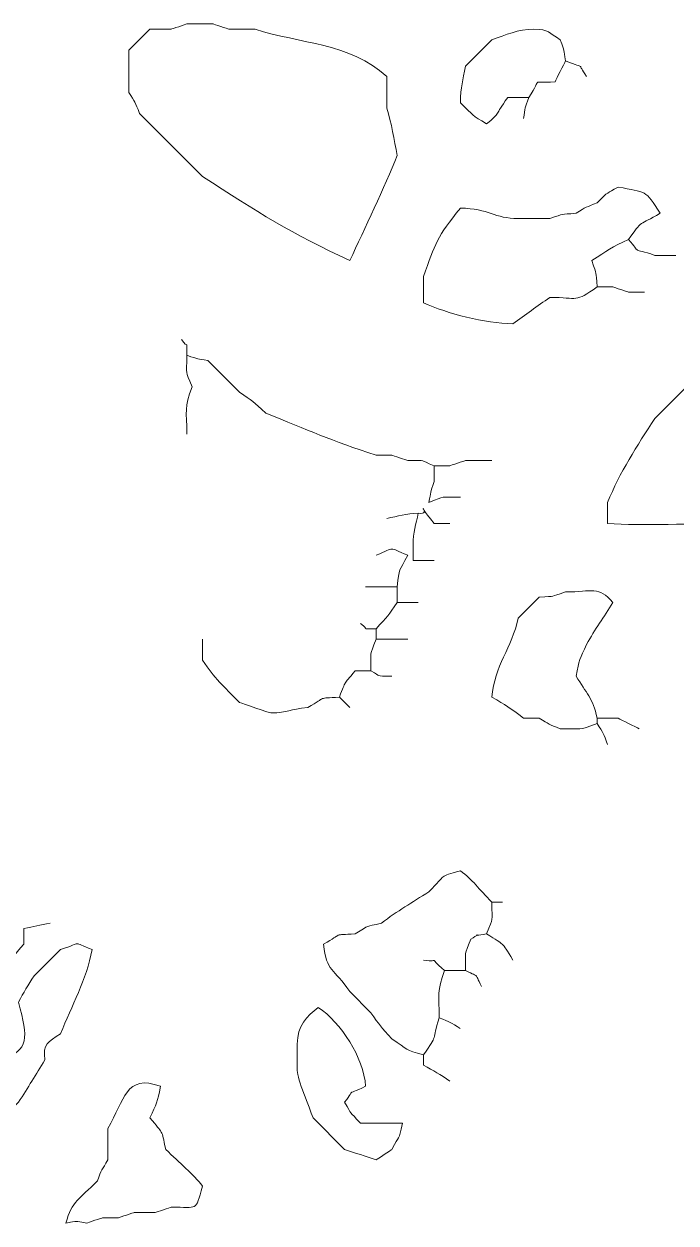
# Model space of a CAD drawing. Header units: millimetres. Extents: x -1760 to -1105, y 422 to 906.
# Drawn here: x -1249.18 to -1231.82, y 517.93 to 549.86 of the extents above; entities that cross this region are included whole.
import ezdxf

# ---------------------------------------------------------------- set-up
doc = ezdxf.new("R2010")
doc.units = ezdxf.units.MM
doc.header["$MEASUREMENT"] = 0
doc.layers.add('layer 1', color=7, linetype='Continuous')

msp = doc.modelspace()

# ---------------------------------------------------------------- linework, layer by layer
at = {"layer": 'layer 1', "color": 225, "lineweight": 0}
for points, knots in [([(-1240.5033, 543.5556), (-1242.0412, 544.2709), (-1242.9811, 544.8528), (-1244.4235, 545.7957), (-1244.4235, 545.7957), (-1244.4235, 545.7957), (-1246.1036, 547.476), (-1246.1036, 547.476), (-1246.1036, 547.476), (-1246.2127, 547.7794), (-1246.2274, 547.7711), (-1246.3835, 548.0359), (-1246.3835, 548.0359), (-1246.3835, 548.0359), (-1246.3835, 549.1561), (-1246.3835, 549.1561), (-1246.3835, 549.1561), (-1246.3835, 549.1561), (-1245.8235, 549.716), (-1245.8235, 549.716), (-1245.8235, 549.716), (-1245.8235, 549.716), (-1245.2636, 549.7158), (-1245.2636, 549.7158), (-1245.2636, 549.7158), (-1245.2553, 549.7191), (-1244.8669, 549.8475), (-1244.8436, 549.856), (-1244.8436, 549.856), (-1244.8436, 549.856), (-1244.1435, 549.8558), (-1244.1435, 549.8558), (-1244.1435, 549.8558), (-1244.1353, 549.8525), (-1243.747, 549.7244), (-1243.7236, 549.716), (-1243.7236, 549.716), (-1243.7236, 549.716), (-1243.0237, 549.7158), (-1243.0237, 549.7158), (-1243.0237, 549.7158), (-1241.8348, 549.3305), (-1240.4983, 549.3556), (-1239.5234, 548.4558), (-1239.5234, 548.4558), (-1239.5234, 548.4558), (-1239.5236, 547.6159), (-1239.5236, 547.6159), (-1239.5236, 547.6159), (-1239.3939, 547.2164), (-1239.3236, 546.7789), (-1239.2435, 546.3556), (-1239.2435, 546.3556), (-1239.5837, 545.5073), (-1240.1094, 544.4037), (-1240.5036, 543.5554), (-1240.5036, 543.5554), (-1240.5036, 543.5554), (-1240.5033, 543.5556), (-1240.5033, 543.5556)], [0, 0, 0, 0, 0.0625, 0.0625, 0.0625, 0.0625, 0.125, 0.125, 0.125, 0.125, 0.1875, 0.1875, 0.1875, 0.1875, 0.25, 0.25, 0.25, 0.25, 0.3125, 0.3125, 0.3125, 0.3125, 0.375, 0.375, 0.375, 0.375, 0.4375, 0.4375, 0.4375, 0.4375, 0.5, 0.5, 0.5, 0.5, 0.5625, 0.5625, 0.5625, 0.5625, 0.625, 0.625, 0.625, 0.625, 0.6875, 0.6875, 0.6875, 0.6875, 0.75, 0.75, 0.75, 0.75, 0.8125, 0.8125, 0.8125, 0.8125, 0.875, 0.875, 0.875, 0.875, 1, 1, 1, 1]), ([(-1235.883, 547.3358), (-1235.838, 547.6242), (-1235.8424, 547.6219), (-1235.7429, 547.8958), (-1235.7429, 547.8958), (-1235.7429, 547.8958), (-1236.3029, 547.8956), (-1236.3029, 547.8956), (-1236.3029, 547.8956), (-1236.6748, 547.389), (-1236.4696, 547.5235), (-1236.863, 547.1957), (-1236.863, 547.1957), (-1237.2604, 547.4353), (-1237.2025, 547.403), (-1237.5629, 547.7556), (-1237.5629, 547.7556), (-1237.553, 548.1921), (-1237.4974, 548.3414), (-1237.423, 548.7358), (-1237.423, 548.7358), (-1237.423, 548.7358), (-1236.7229, 549.4359), (-1236.7229, 549.4359), (-1236.7229, 549.4359), (-1236.3488, 549.5653), (-1236.0345, 549.7156), (-1235.6028, 549.7158), (-1235.6028, 549.7158), (-1235.1954, 549.7158), (-1235.2222, 549.6202), (-1234.9028, 549.4357), (-1234.9028, 549.4357), (-1234.7791, 549.0917), (-1234.8248, 549.1958), (-1234.7629, 548.8756), (-1234.7629, 548.8756), (-1234.1499, 548.6243), (-1234.5062, 548.8624), (-1234.203, 548.4558)], [0, 0, 0, 0, 0.0909091, 0.0909091, 0.0909091, 0.0909091, 0.1818182, 0.1818182, 0.1818182, 0.1818182, 0.2727273, 0.2727273, 0.2727273, 0.2727273, 0.3636364, 0.3636364, 0.3636364, 0.3636364, 0.4545455, 0.4545455, 0.4545455, 0.4545455, 0.5454545, 0.5454545, 0.5454545, 0.5454545, 0.6363636, 0.6363636, 0.6363636, 0.6363636, 0.7272727, 0.7272727, 0.7272727, 0.7272727, 0.8181818, 0.8181818, 0.8181818, 0.8181818, 1, 1, 1, 1]), ([(-1235.7424, 547.8963), (-1235.3374, 548.4932), (-1235.7374, 548.2477), (-1235.0425, 548.3161), (-1235.0425, 548.3161), (-1235.0056, 548.4019), (-1234.8052, 548.7864), (-1234.7625, 548.876)], [0, 0, 0, 0, 0.3333333, 0.3333333, 0.3333333, 0.3333333, 1, 1, 1, 1]), ([(-1232.6633, 542.7155), (-1232.6633, 542.7155), (-1233.0833, 542.7155), (-1233.0833, 542.7155), (-1233.0833, 542.7155), (-1233.0916, 542.7188), (-1233.4797, 542.8471), (-1233.5031, 542.8557), (-1233.5031, 542.8557), (-1233.5031, 542.8557), (-1233.9231, 542.8555), (-1233.9231, 542.8555), (-1233.9231, 542.8555), (-1234.523, 542.4283), (-1234.4046, 542.5754), (-1235.1832, 542.5756), (-1235.1832, 542.5756), (-1235.5198, 542.3482), (-1235.8267, 542.1031), (-1236.1632, 541.8757), (-1236.1632, 541.8757), (-1236.9212, 541.8923), (-1237.8996, 542.1362), (-1238.5434, 542.4357), (-1238.5434, 542.4357), (-1238.5434, 542.4357), (-1238.5434, 543.1356), (-1238.5434, 543.1356), (-1238.5434, 543.1356), (-1238.2481, 543.9888), (-1238.1681, 544.2102), (-1237.5632, 544.9558), (-1237.5632, 544.9558), (-1236.7965, 544.9388), (-1236.6584, 544.6755), (-1236.0234, 544.6757), (-1236.0234, 544.6757), (-1236.0234, 544.6757), (-1235.6034, 544.6755), (-1235.6034, 544.6755), (-1235.6034, 544.6755), (-1235.6034, 544.6755), (-1235.1832, 544.6755), (-1235.1832, 544.6755), (-1235.1832, 544.6755), (-1234.7722, 544.8117), (-1234.9255, 544.7817), (-1234.4831, 544.8157), (-1234.4831, 544.8157), (-1234.2124, 544.9889), (-1234.2126, 544.9771), (-1233.9233, 545.0955), (-1233.9233, 545.0955), (-1233.595, 545.4239), (-1233.6869, 545.3202), (-1233.3633, 545.5156), (-1233.3633, 545.5156), (-1232.6249, 545.3759), (-1232.6374, 545.4456), (-1232.2434, 544.8157), (-1232.2434, 544.8157), (-1232.8071, 544.4779), (-1232.7254, 544.6557), (-1233.0833, 544.1156), (-1233.0833, 544.1156), (-1232.7464, 543.7114), (-1233.0292, 543.9191), (-1232.3832, 543.6958), (-1232.3832, 543.6958), (-1232.3832, 543.6958), (-1231.8234, 543.6957), (-1231.8234, 543.6957)], [0, 0, 0, 0, 0.0526316, 0.0526316, 0.0526316, 0.0526316, 0.1052632, 0.1052632, 0.1052632, 0.1052632, 0.1578947, 0.1578947, 0.1578947, 0.1578947, 0.2105263, 0.2105263, 0.2105263, 0.2105263, 0.2631579, 0.2631579, 0.2631579, 0.2631579, 0.3157895, 0.3157895, 0.3157895, 0.3157895, 0.3684211, 0.3684211, 0.3684211, 0.3684211, 0.4210526, 0.4210526, 0.4210526, 0.4210526, 0.4736842, 0.4736842, 0.4736842, 0.4736842, 0.5263158, 0.5263158, 0.5263158, 0.5263158, 0.5789474, 0.5789474, 0.5789474, 0.5789474, 0.6315789, 0.6315789, 0.6315789, 0.6315789, 0.6842105, 0.6842105, 0.6842105, 0.6842105, 0.7368421, 0.7368421, 0.7368421, 0.7368421, 0.7894737, 0.7894737, 0.7894737, 0.7894737, 0.8421053, 0.8421053, 0.8421053, 0.8421053, 0.8947368, 0.8947368, 0.8947368, 0.8947368, 1, 1, 1, 1]), ([(-1233.9235, 542.8561), (-1233.9596, 543.317), (-1233.9201, 543.1254), (-1234.0633, 543.556), (-1234.0633, 543.556), (-1233.6506, 543.826), (-1233.5388, 543.9236), (-1233.0835, 544.116)], [0, 0, 0, 0, 0.3333333, 0.3333333, 0.3333333, 0.3333333, 1, 1, 1, 1]), ([(-1229.0225, 543.8354), (-1229.0225, 543.8354), (-1229.0225, 542.9954), (-1229.0225, 542.9954), (-1229.0225, 542.9954), (-1229.0225, 542.9954), (-1229.5826, 542.4357), (-1229.5826, 542.4357), (-1229.5826, 542.4357), (-1229.5909, 542.4191), (-1229.8473, 542.0394), (-1229.8625, 542.0157), (-1229.8625, 542.0157), (-1229.8625, 542.0157), (-1230.9827, 540.8955), (-1230.9827, 540.8955), (-1230.9827, 540.8955), (-1230.9926, 540.8789), (-1231.2475, 540.4992), (-1231.2627, 540.4755), (-1231.2627, 540.4755), (-1231.2627, 540.4755), (-1232.3827, 539.3555), (-1232.3827, 539.3555), (-1232.3827, 539.3555), (-1232.8644, 538.6189), (-1233.3209, 537.9183), (-1233.6427, 537.1152), (-1233.6427, 537.1152), (-1233.6427, 537.1152), (-1233.6428, 536.5553), (-1233.6428, 536.5553), (-1233.6428, 536.5553), (-1232.7425, 536.4978), (-1231.3727, 536.5555), (-1230.2826, 536.5555), (-1230.2826, 536.5555), (-1229.8355, 536.4103), (-1229.2033, 536.2223), (-1228.7428, 536.1355), (-1228.7428, 536.1355), (-1228.2073, 535.7012), (-1228.1399, 535.7722), (-1227.7626, 535.1553), (-1227.7626, 535.1553), (-1228.4593, 534.6053), (-1229.3416, 534.279), (-1230.1428, 533.7552), (-1230.1428, 533.7552), (-1230.5631, 533.2997), (-1230.5543, 533.2567), (-1230.8427, 532.7751), (-1230.8427, 532.7751), (-1230.8427, 532.2343), (-1230.8695, 532.5003), (-1230.9827, 532.2149), (-1230.9827, 532.2149), (-1230.2865, 531.7447), (-1229.6543, 531.0266), (-1229.0225, 530.3948)], [0, 0, 0, 0, 0.0625, 0.0625, 0.0625, 0.0625, 0.125, 0.125, 0.125, 0.125, 0.1875, 0.1875, 0.1875, 0.1875, 0.25, 0.25, 0.25, 0.25, 0.3125, 0.3125, 0.3125, 0.3125, 0.375, 0.375, 0.375, 0.375, 0.4375, 0.4375, 0.4375, 0.4375, 0.5, 0.5, 0.5, 0.5, 0.5625, 0.5625, 0.5625, 0.5625, 0.625, 0.625, 0.625, 0.625, 0.6875, 0.6875, 0.6875, 0.6875, 0.75, 0.75, 0.75, 0.75, 0.8125, 0.8125, 0.8125, 0.8125, 0.875, 0.875, 0.875, 0.875, 1, 1, 1, 1]), ([(-1244.844, 538.9353), (-1244.8438, 539.5558), (-1244.9179, 539.6439), (-1244.7039, 540.1954), (-1244.7039, 540.1954), (-1244.89, 540.6747), (-1244.8438, 540.4598), (-1244.8438, 541.0354), (-1244.8438, 541.0354), (-1244.5148, 540.9172), (-1244.5808, 540.9578), (-1244.2838, 540.8955), (-1244.2838, 540.8955), (-1244.2838, 540.8955), (-1243.4438, 540.0554), (-1243.4438, 540.0554), (-1243.4438, 540.0554), (-1243.1025, 539.8273), (-1243.0716, 539.798), (-1242.7437, 539.4957), (-1242.7437, 539.4957), (-1241.6182, 539.0441), (-1240.9977, 538.7626), (-1239.8037, 538.3753), (-1239.8037, 538.3753), (-1239.8037, 538.3753), (-1239.3837, 538.3755), (-1239.3837, 538.3755), (-1239.3837, 538.3755), (-1239.3754, 538.3721), (-1238.9868, 538.2439), (-1238.9636, 538.2356), (-1238.9636, 538.2356), (-1238.4011, 538.2354), (-1238.6866, 538.2596), (-1238.2635, 538.0954)], [0, 0, 0, 0, 0.1, 0.1, 0.1, 0.1, 0.2, 0.2, 0.2, 0.2, 0.3, 0.3, 0.3, 0.3, 0.4, 0.4, 0.4, 0.4, 0.5, 0.5, 0.5, 0.5, 0.6, 0.6, 0.6, 0.6, 0.7, 0.7, 0.7, 0.7, 0.8, 0.8, 0.8, 0.8, 1, 1, 1, 1]), ([(-1237.563, 537.2552), (-1238.1386, 537.2552), (-1237.9241, 537.3013), (-1238.403, 537.1152), (-1238.403, 537.1152), (-1238.34, 537.4159), (-1238.3688, 537.3561), (-1238.263, 537.6754), (-1238.263, 537.6754), (-1238.263, 537.6754), (-1238.263, 538.0952), (-1238.263, 538.0952), (-1238.263, 538.0952), (-1238.263, 538.0952), (-1237.843, 538.0954), (-1237.843, 538.0954), (-1237.843, 538.0954), (-1237.8347, 538.0987), (-1237.4465, 538.2268), (-1237.4232, 538.2352), (-1237.4232, 538.2352), (-1237.4232, 538.2352), (-1236.7231, 538.2354), (-1236.7231, 538.2354)], [0, 0, 0, 0, 0.1428571, 0.1428571, 0.1428571, 0.1428571, 0.2857143, 0.2857143, 0.2857143, 0.2857143, 0.4285714, 0.4285714, 0.4285714, 0.4285714, 0.5714286, 0.5714286, 0.5714286, 0.5714286, 0.7142857, 0.7142857, 0.7142857, 0.7142857, 1, 1, 1, 1]), ([(-1238.2626, 535.5753), (-1238.2626, 535.5753), (-1238.8225, 535.5751), (-1238.8225, 535.5751), (-1238.8225, 535.5751), (-1238.8225, 535.5751), (-1238.8225, 535.9951), (-1238.8225, 535.9951), (-1238.8225, 535.9951), (-1238.8225, 536.3309), (-1238.7411, 536.5252), (-1238.6824, 536.8351), (-1238.6824, 536.8351), (-1238.2778, 536.7474), (-1238.8583, 537.3088), (-1238.2624, 536.5553), (-1238.2624, 536.5553), (-1238.2624, 536.5553), (-1237.8424, 536.5553), (-1237.8424, 536.5553)], [0, 0, 0, 0, 0.1666667, 0.1666667, 0.1666667, 0.1666667, 0.3333333, 0.3333333, 0.3333333, 0.3333333, 0.5, 0.5, 0.5, 0.5, 0.6666667, 0.6666667, 0.6666667, 0.6666667, 1, 1, 1, 1]), ([(-1239.8037, 535.7152), (-1239.2521, 535.9293), (-1239.5146, 535.9293), (-1238.9637, 535.7152), (-1238.9637, 535.7152), (-1239.1893, 535.2754), (-1239.1936, 535.3823), (-1239.2435, 534.8752), (-1239.2435, 534.8752), (-1239.2435, 534.8752), (-1239.2437, 534.4551), (-1239.2437, 534.4551), (-1239.2437, 534.4551), (-1239.2437, 534.4551), (-1238.6836, 534.4551), (-1238.6836, 534.4551)], [0, 0, 0, 0, 0.2, 0.2, 0.2, 0.2, 0.4, 0.4, 0.4, 0.4, 0.6, 0.6, 0.6, 0.6, 1, 1, 1, 1]), ([(-1233.9235, 531.2348), (-1234.4373, 531.0353), (-1234.3119, 531.0951), (-1234.9033, 531.0951), (-1234.9033, 531.0951), (-1235.207, 531.2042), (-1235.1987, 531.2189), (-1235.4635, 531.3748), (-1235.4635, 531.3748), (-1235.4635, 531.3748), (-1235.8833, 531.375), (-1235.8833, 531.375), (-1235.8833, 531.375), (-1236.2449, 531.6602), (-1236.3514, 531.7122), (-1236.7233, 531.9348), (-1236.7233, 531.9348), (-1236.6591, 532.7711), (-1236.1895, 533.2465), (-1236.0234, 534.0349), (-1236.0234, 534.0349), (-1236.0234, 534.0349), (-1235.4633, 534.5949), (-1235.4633, 534.5949), (-1235.4633, 534.5949), (-1234.9827, 534.6329), (-1235.2109, 534.59), (-1234.7634, 534.7348), (-1234.7634, 534.7348), (-1234.0395, 534.735), (-1233.8899, 534.905), (-1233.5033, 534.4549), (-1233.5033, 534.4549), (-1233.7402, 534.0531), (-1233.979, 533.7539), (-1234.2032, 533.3348), (-1234.2032, 533.3348), (-1234.3791, 532.9565), (-1234.4018, 532.926), (-1234.4831, 532.4949), (-1234.4831, 532.4949), (-1234.215, 532.0405), (-1234.0363, 531.9116), (-1233.9235, 531.3746)], [0, 0, 0, 0, 0.0833333, 0.0833333, 0.0833333, 0.0833333, 0.1666667, 0.1666667, 0.1666667, 0.1666667, 0.25, 0.25, 0.25, 0.25, 0.3333333, 0.3333333, 0.3333333, 0.3333333, 0.4166667, 0.4166667, 0.4166667, 0.4166667, 0.5, 0.5, 0.5, 0.5, 0.5833333, 0.5833333, 0.5833333, 0.5833333, 0.6666667, 0.6666667, 0.6666667, 0.6666667, 0.75, 0.75, 0.75, 0.75, 0.8333333, 0.8333333, 0.8333333, 0.8333333, 1, 1, 1, 1]), ([(-1240.2237, 533.895), (-1239.9333, 533.7144), (-1240.2731, 533.7552), (-1239.8037, 533.7552), (-1239.8037, 533.7552), (-1239.8037, 533.7552), (-1239.8037, 533.4752), (-1239.8037, 533.4752), (-1239.8037, 533.4752), (-1239.8037, 533.4752), (-1238.9637, 533.4751), (-1238.9637, 533.4751)], [0, 0, 0, 0, 0.25, 0.25, 0.25, 0.25, 0.5, 0.5, 0.5, 0.5, 1, 1, 1, 1]), ([(-1244.424, 533.4751), (-1244.424, 533.4751), (-1244.424, 532.915), (-1244.424, 532.915), (-1244.424, 532.915), (-1244.0954, 532.4293), (-1243.883, 532.234), (-1243.4438, 531.7951), (-1243.4438, 531.7951), (-1243.3461, 531.7613), (-1242.649, 531.515), (-1242.6039, 531.5152), (-1242.6039, 531.5152), (-1242.1304, 531.5152), (-1242.1313, 531.6163), (-1241.6237, 531.6549), (-1241.6237, 531.6549), (-1241.08, 531.9687), (-1241.4035, 531.8876), (-1240.7837, 531.935), (-1240.7837, 531.935), (-1240.5833, 532.4236), (-1240.7038, 532.2132), (-1240.3636, 532.6349), (-1240.3636, 532.6349), (-1240.3636, 532.6349), (-1239.9436, 532.6351), (-1239.9436, 532.6351)], [0, 0, 0, 0, 0.125, 0.125, 0.125, 0.125, 0.25, 0.25, 0.25, 0.25, 0.375, 0.375, 0.375, 0.375, 0.5, 0.5, 0.5, 0.5, 0.625, 0.625, 0.625, 0.625, 0.75, 0.75, 0.75, 0.75, 1, 1, 1, 1]), ([(-1239.8037, 533.4751), (-1239.9896, 532.9958), (-1239.9436, 533.2105), (-1239.9436, 532.6351), (-1239.9436, 532.6351), (-1239.621, 532.4797), (-1239.8831, 532.4949), (-1239.3837, 532.4949)], [0, 0, 0, 0, 0.3333333, 0.3333333, 0.3333333, 0.3333333, 1, 1, 1, 1]), ([(-1233.6423, 530.6751), (-1233.7487, 530.9674), (-1233.7566, 530.9748), (-1233.9226, 531.2348), (-1233.9226, 531.2348), (-1233.9226, 531.2348), (-1233.9226, 531.3748), (-1233.9226, 531.3748), (-1233.9226, 531.3748), (-1233.9226, 531.3748), (-1233.3624, 531.375), (-1233.3624, 531.375), (-1233.3624, 531.375), (-1233.2733, 531.3238), (-1232.8995, 531.1457), (-1232.8025, 531.0949)], [0, 0, 0, 0, 0.2, 0.2, 0.2, 0.2, 0.4, 0.4, 0.4, 0.4, 0.6, 0.6, 0.6, 0.6, 1, 1, 1, 1]), ([(-1250.3778, 526.5564), (-1250.2416, 526.9676), (-1250.197, 526.8722), (-1250.1629, 527.3147), (-1250.1629, 527.3147), (-1250.8456, 527.5797), (-1250.8741, 527.4131), (-1251.5631, 527.1747), (-1251.5631, 527.1747), (-1251.854, 527.4657), (-1251.8166, 527.36), (-1251.9831, 527.4548), (-1251.9831, 527.4548), (-1251.9831, 527.4548), (-1252.5429, 527.4546), (-1252.5429, 527.4546), (-1252.5429, 527.4546), (-1252.7947, 527.2556), (-1252.847, 527.2057), (-1253.103, 527.0348), (-1253.103, 527.0348), (-1253.103, 527.0348), (-1253.8029, 526.3347), (-1253.8029, 526.3347), (-1253.8029, 526.3347), (-1253.9727, 526.0699), (-1254.0184, 526.0283), (-1254.2229, 525.7747), (-1254.2229, 525.7747), (-1254.2618, 525.2672), (-1254.3629, 525.2681), (-1254.3629, 524.7947), (-1254.3629, 524.7947), (-1254.3629, 524.4601), (-1254.21, 524.2274), (-1254.0832, 523.9547), (-1254.0832, 523.9547), (-1253.8172, 523.4576), (-1253.5566, 523.1592), (-1253.243, 522.6946), (-1253.243, 522.6946), (-1253.243, 522.6946), (-1252.8231, 522.2748), (-1252.8231, 522.2748), (-1252.8231, 522.2748), (-1252.4676, 521.7313), (-1252.0997, 521.0974), (-1251.7028, 520.5945), (-1251.7028, 520.5945), (-1251.3894, 520.4068), (-1251.1158, 520.1747), (-1250.7228, 520.1745), (-1250.7228, 520.1745), (-1250.479, 520.1745), (-1250.3716, 520.2454), (-1250.1628, 520.3146), (-1250.1628, 520.3146), (-1250.1628, 520.3146), (-1249.3228, 521.1546), (-1249.3228, 521.1546), (-1249.3228, 521.1546), (-1249.0695, 521.5421), (-1248.857, 521.8837), (-1248.6229, 522.275), (-1248.6229, 522.275), (-1248.6813, 522.7057), (-1248.5381, 522.751), (-1248.204, 522.9749), (-1248.204, 522.9749), (-1247.9048, 523.7206), (-1247.5164, 524.4075), (-1247.364, 525.2148), (-1247.364, 525.2148), (-1247.9329, 525.4233), (-1247.5762, 525.4184), (-1248.204, 525.215), (-1248.204, 525.215), (-1248.204, 525.215), (-1248.9039, 524.5147), (-1248.9039, 524.5147), (-1248.9039, 524.5147), (-1249.073, 524.2618), (-1249.1842, 524.0759), (-1249.3239, 523.8148), (-1249.3239, 523.8148), (-1249.0595, 522.8332), (-1249.0521, 522.5563), (-1249.743, 522.275), (-1249.743, 522.275), (-1250.0079, 522.4443), (-1250.0492, 522.4903), (-1250.3028, 522.6948), (-1250.3028, 522.6948), (-1250.3028, 522.6948), (-1250.3028, 523.8148), (-1250.3028, 523.8148), (-1250.3028, 523.8148), (-1249.937, 524.374), (-1249.6609, 524.837), (-1249.1826, 525.3549), (-1249.1826, 525.3549), (-1249.1826, 525.3549), (-1249.1826, 525.7749), (-1249.1826, 525.7749), (-1249.1826, 525.7749), (-1248.9067, 525.8283), (-1248.7585, 525.8616), (-1248.4827, 525.9151)], [0, 0, 0, 0, 0.0357143, 0.0357143, 0.0357143, 0.0357143, 0.0714286, 0.0714286, 0.0714286, 0.0714286, 0.1071429, 0.1071429, 0.1071429, 0.1071429, 0.1428571, 0.1428571, 0.1428571, 0.1428571, 0.1785714, 0.1785714, 0.1785714, 0.1785714, 0.2142857, 0.2142857, 0.2142857, 0.2142857, 0.25, 0.25, 0.25, 0.25, 0.2857143, 0.2857143, 0.2857143, 0.2857143, 0.3214286, 0.3214286, 0.3214286, 0.3214286, 0.3571429, 0.3571429, 0.3571429, 0.3571429, 0.3928571, 0.3928571, 0.3928571, 0.3928571, 0.4285714, 0.4285714, 0.4285714, 0.4285714, 0.4642857, 0.4642857, 0.4642857, 0.4642857, 0.5, 0.5, 0.5, 0.5, 0.5357143, 0.5357143, 0.5357143, 0.5357143, 0.5714286, 0.5714286, 0.5714286, 0.5714286, 0.6071429, 0.6071429, 0.6071429, 0.6071429, 0.6428571, 0.6428571, 0.6428571, 0.6428571, 0.6785714, 0.6785714, 0.6785714, 0.6785714, 0.7142857, 0.7142857, 0.7142857, 0.7142857, 0.75, 0.75, 0.75, 0.75, 0.7857143, 0.7857143, 0.7857143, 0.7857143, 0.8214286, 0.8214286, 0.8214286, 0.8214286, 0.8571429, 0.8571429, 0.8571429, 0.8571429, 0.8928571, 0.8928571, 0.8928571, 0.8928571, 0.9285714, 0.9285714, 0.9285714, 0.9285714, 1, 1, 1, 1]), ([(-1237.8424, 521.7144), (-1238.0966, 521.8843), (-1238.2779, 521.9954), (-1238.5425, 522.1342), (-1238.5425, 522.1342), (-1238.5425, 522.1342), (-1238.5425, 522.4141), (-1238.5425, 522.4141), (-1238.5425, 522.4141), (-1239.0461, 522.5482), (-1238.9435, 522.5473), (-1239.3825, 522.8343), (-1239.3825, 522.8343), (-1239.6855, 523.1634), (-1239.713, 523.1947), (-1239.9423, 523.5342), (-1239.9423, 523.5342), (-1239.9423, 523.5342), (-1240.5025, 524.0942), (-1240.5025, 524.0942), (-1240.5025, 524.0942), (-1240.9315, 524.729), (-1241.1291, 524.61), (-1241.2025, 525.3542), (-1241.2025, 525.3542), (-1240.6586, 525.668), (-1240.9821, 525.5868), (-1240.3623, 525.6344), (-1240.3623, 525.6344), (-1239.9413, 525.8826), (-1240.1245, 525.817), (-1239.6624, 525.9142), (-1239.6624, 525.9142), (-1239.2414, 526.2467), (-1238.8461, 526.4642), (-1238.4023, 526.7542), (-1238.4023, 526.7542), (-1237.9044, 527.2413), (-1238.1606, 527.142), (-1237.5623, 527.3144), (-1237.5623, 527.3144), (-1237.2311, 527.0644), (-1237.0794, 526.8394), (-1236.7224, 526.4742)], [0, 0, 0, 0, 0.0833333, 0.0833333, 0.0833333, 0.0833333, 0.1666667, 0.1666667, 0.1666667, 0.1666667, 0.25, 0.25, 0.25, 0.25, 0.3333333, 0.3333333, 0.3333333, 0.3333333, 0.4166667, 0.4166667, 0.4166667, 0.4166667, 0.5, 0.5, 0.5, 0.5, 0.5833333, 0.5833333, 0.5833333, 0.5833333, 0.6666667, 0.6666667, 0.6666667, 0.6666667, 0.75, 0.75, 0.75, 0.75, 0.8333333, 0.8333333, 0.8333333, 0.8333333, 1, 1, 1, 1]), ([(-1236.8635, 525.6346), (-1236.6774, 526.1137), (-1236.7234, 525.8992), (-1236.7234, 526.4746), (-1236.7234, 526.4746), (-1236.7234, 526.4746), (-1236.4435, 526.4748), (-1236.4435, 526.4748)], [0, 0, 0, 0, 0.3333333, 0.3333333, 0.3333333, 0.3333333, 1, 1, 1, 1]), ([(-1237.0025, 524.2345), (-1237.2127, 524.6393), (-1237.0173, 524.4445), (-1237.4225, 524.6544), (-1237.4225, 524.6544), (-1237.4225, 525.2298), (-1237.4685, 525.0155), (-1237.2826, 525.4944), (-1237.2826, 525.4944), (-1236.8868, 525.7101), (-1237.3995, 525.5221), (-1236.8626, 525.6344), (-1236.8626, 525.6344), (-1236.3544, 525.291), (-1236.4971, 525.4693), (-1236.1627, 524.9344)], [0, 0, 0, 0, 0.2, 0.2, 0.2, 0.2, 0.4, 0.4, 0.4, 0.4, 0.6, 0.6, 0.6, 0.6, 1, 1, 1, 1]), ([(-1238.5436, 524.9344), (-1238.0282, 524.8539), (-1238.4921, 525.0838), (-1237.9836, 524.6546), (-1237.9836, 524.6546), (-1237.9836, 524.6546), (-1237.4235, 524.6544), (-1237.4235, 524.6544)], [0, 0, 0, 0, 0.3333333, 0.3333333, 0.3333333, 0.3333333, 1, 1, 1, 1]), ([(-1239.3837, 519.8943), (-1239.4003, 519.886), (-1239.7799, 519.6293), (-1239.8037, 519.6143), (-1239.8037, 519.6143), (-1240.084, 519.7112), (-1240.3634, 519.7972), (-1240.6437, 519.8943), (-1240.6437, 519.8943), (-1240.6437, 519.8943), (-1241.4836, 520.7342), (-1241.4836, 520.7342), (-1241.4836, 520.7342), (-1241.5827, 521.021), (-1241.9036, 521.7594), (-1241.9036, 521.9945), (-1241.9036, 521.9945), (-1241.9036, 521.9945), (-1241.9036, 522.6946), (-1241.9036, 522.6946), (-1241.9036, 522.6946), (-1241.9036, 523.1892), (-1241.645, 523.4407), (-1241.3436, 523.6744), (-1241.3436, 523.6744), (-1240.7373, 523.273), (-1240.1425, 522.3431), (-1240.0834, 521.5744), (-1240.0834, 521.5744), (-1240.692, 521.2851), (-1240.3041, 521.5627), (-1240.6435, 521.1546), (-1240.6435, 521.1546), (-1240.4348, 520.7877), (-1240.5396, 520.9376), (-1240.2235, 520.5945), (-1240.2235, 520.5945), (-1240.2235, 520.5945), (-1239.1033, 520.5945), (-1239.1033, 520.5945), (-1239.1033, 520.5945), (-1239.2045, 520.0705), (-1239.183, 520.3134), (-1239.3834, 519.8946), (-1239.3834, 519.8946), (-1239.3834, 519.8946), (-1239.3837, 519.8943), (-1239.3837, 519.8943)], [0, 0, 0, 0, 0.0769231, 0.0769231, 0.0769231, 0.0769231, 0.1538462, 0.1538462, 0.1538462, 0.1538462, 0.2307692, 0.2307692, 0.2307692, 0.2307692, 0.3076923, 0.3076923, 0.3076923, 0.3076923, 0.3846154, 0.3846154, 0.3846154, 0.3846154, 0.4615385, 0.4615385, 0.4615385, 0.4615385, 0.5384615, 0.5384615, 0.5384615, 0.5384615, 0.6153846, 0.6153846, 0.6153846, 0.6153846, 0.6923077, 0.6923077, 0.6923077, 0.6923077, 0.7692308, 0.7692308, 0.7692308, 0.7692308, 0.8461538, 0.8461538, 0.8461538, 0.8461538, 1, 1, 1, 1]), ([(-1238.5436, 522.4143), (-1238.1453, 522.9735), (-1238.3307, 522.7554), (-1238.1236, 523.3945), (-1238.1236, 523.3945), (-1237.831, 523.2881), (-1237.8237, 523.28), (-1237.5636, 523.1144)], [0, 0, 0, 0, 0.3333333, 0.3333333, 0.3333333, 0.3333333, 1, 1, 1, 1]), ([(-1247.224, 519.0541), (-1247.1148, 519.3577), (-1247.1002, 519.3496), (-1246.944, 519.6142), (-1246.944, 519.6142), (-1246.944, 519.6142), (-1246.944, 520.4541), (-1246.944, 520.4541), (-1246.944, 520.4541), (-1246.4957, 521.2024), (-1246.4772, 521.9162), (-1245.5439, 521.5742), (-1245.5439, 521.5742), (-1245.6254, 521.1433), (-1245.648, 521.1126), (-1245.8238, 520.7342), (-1245.8238, 520.7342), (-1245.462, 520.2758), (-1245.5243, 520.4659), (-1245.4038, 519.8941), (-1245.4038, 519.8941), (-1245.0287, 519.5189), (-1244.6769, 519.2499), (-1244.4238, 518.9141), (-1244.4238, 518.9141), (-1244.6307, 518.2099), (-1244.524, 518.3701), (-1245.2638, 518.3542), (-1245.2638, 518.3542), (-1245.2721, 518.3509), (-1245.6603, 518.2226), (-1245.6838, 518.214), (-1245.6838, 518.214), (-1245.6838, 518.214), (-1246.2436, 518.2142), (-1246.2436, 518.2142), (-1246.2436, 518.2142), (-1246.2519, 518.2108), (-1246.6403, 518.0826), (-1246.6638, 518.0743), (-1246.6638, 518.0743), (-1246.6638, 518.0743), (-1247.0837, 518.0741), (-1247.0837, 518.0741), (-1247.0837, 518.0741), (-1247.092, 518.0708), (-1247.4803, 517.9427), (-1247.5036, 517.9342), (-1247.5036, 517.9342), (-1247.917, 518.0208), (-1247.9255, 517.9425), (-1248.0636, 517.9341), (-1248.0636, 517.9341), (-1247.8913, 518.5327), (-1247.7105, 518.5565), (-1247.2236, 519.0541), (-1247.2236, 519.0541), (-1247.2236, 519.0541), (-1247.224, 519.0541), (-1247.224, 519.0541)], [0, 0, 0, 0, 0.0625, 0.0625, 0.0625, 0.0625, 0.125, 0.125, 0.125, 0.125, 0.1875, 0.1875, 0.1875, 0.1875, 0.25, 0.25, 0.25, 0.25, 0.3125, 0.3125, 0.3125, 0.3125, 0.375, 0.375, 0.375, 0.375, 0.4375, 0.4375, 0.4375, 0.4375, 0.5, 0.5, 0.5, 0.5, 0.5625, 0.5625, 0.5625, 0.5625, 0.625, 0.625, 0.625, 0.625, 0.6875, 0.6875, 0.6875, 0.6875, 0.75, 0.75, 0.75, 0.75, 0.8125, 0.8125, 0.8125, 0.8125, 0.875, 0.875, 0.875, 0.875, 1, 1, 1, 1])]:
    msp.add_open_spline(points, degree=3, knots=knots, dxfattribs=at)
for points in [[(-1244.983, 541.4554), (-1244.8022, 541.165), (-1244.8429, 541.5048), (-1244.8429, 541.0354)], [(-1239.5225, 536.6947), (-1239.2114, 536.7536), (-1239.0151, 536.8093), (-1238.6826, 536.8345)], [(-1240.0831, 534.875), (-1240.0831, 534.875), (-1239.2431, 534.8752), (-1239.2431, 534.8752)], [(-1239.8037, 533.7552), (-1239.5014, 534.0831), (-1239.4719, 534.1138), (-1239.2438, 534.4551)], [(-1240.7826, 531.935), (-1240.7826, 531.935), (-1240.5025, 531.6549), (-1240.5025, 531.6549)], [(-1237.983, 524.6546), (-1238.1972, 524.103), (-1238.1231, 524.0152), (-1238.1231, 523.3945)]]:
    msp.add_open_spline(points, degree=3, dxfattribs=at)

doc.saveas('drawing.dxf')
